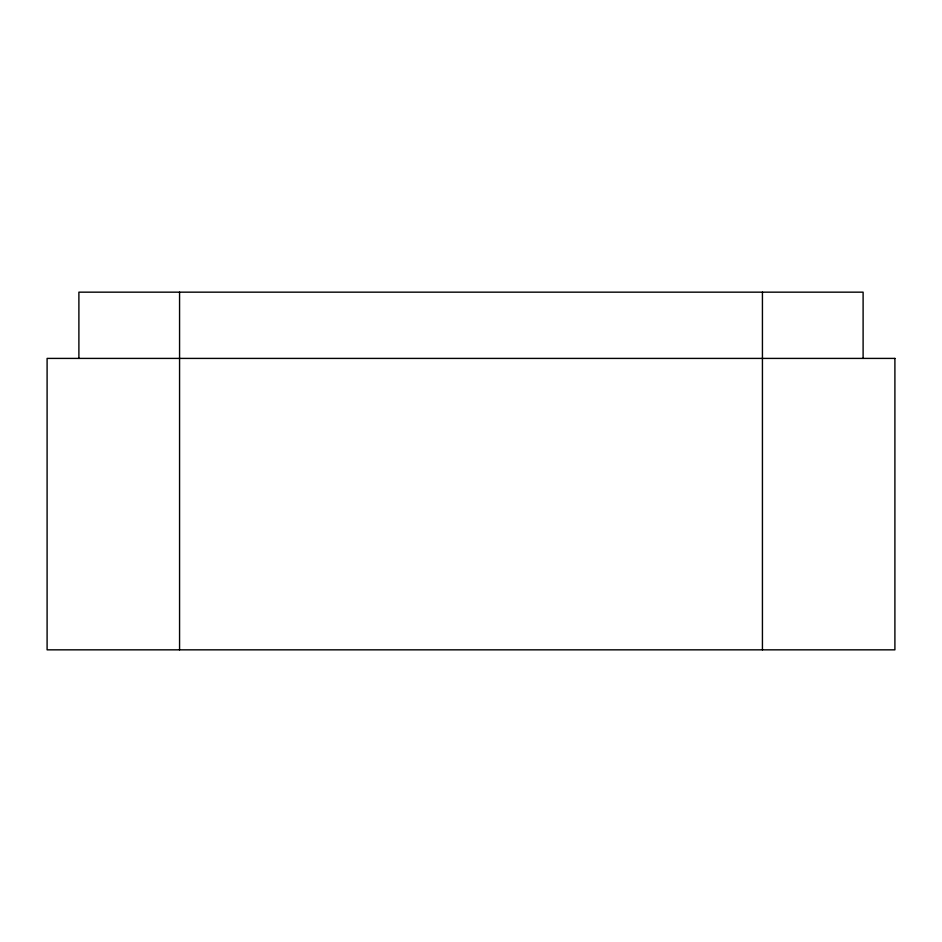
<?xml version="1.0" encoding="UTF-8"?>
<svg xmlns="http://www.w3.org/2000/svg" width="942" height="942" viewBox="0 0 942 942"><rect width="100%" height="100%" fill="white"/><g stroke="black" fill="none" stroke-linecap="round" stroke-linejoin="round"><path stroke-width="1.41" d="M863.107 358.407L863.107 292.161L78.892 292.161L78.892 358.407M762.431 292.161L762.431 649.839M179.569 292.161L179.569 649.839M894.9 358.407L47.1 358.407L47.1 649.839L894.9 649.839L894.9 358.407"/></g></svg>
